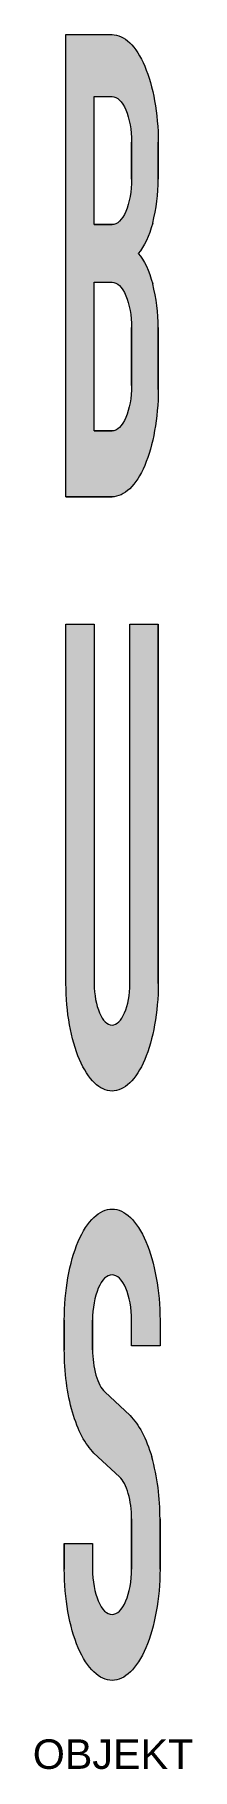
# Model space of a CAD drawing. Header units: metres. Extents: x -0.7 to 0.7, y -0.8 to 13.9.
import ezdxf
from ezdxf.enums import TextEntityAlignment as Align

# ---------------------------------------------------------------- set-up
doc = ezdxf.new("R2010")
doc.units = ezdxf.units.M
doc.layers.get('Defpoints').update_dxf_attribs({"color": 140, "lineweight": 5})
doc.styles.get("Standard").update_dxf_attribs({"font": 'arial.ttf'})

msp = doc.modelspace()

# ---------------------------------------------------------------- hatches: boundary and pattern name
at = {"lineweight": 0}
h = msp.add_hatch(color=0, dxfattribs=at)
h.dxf.hatch_style = 1
edge = h.paths.add_edge_path()
edge.add_spline(control_points=[(0.336, 11.835), (0.307, 11.947), (0.264, 12.036), (0.214, 12.093)], knot_values=[0, 0, 0, 0, 1, 1, 1, 1], degree=3, periodic=0)
edge.add_spline(control_points=[(0.214, 12.093), (0.264, 12.152), (0.307, 12.241), (0.336, 12.351)], knot_values=[0, 0, 0, 0, 1, 1, 1, 1], degree=3, periodic=0)
edge.add_arc((-1.1, 12.719), 1.482, 345.6059, 360.1441)
edge.add_line((0.383, 12.723), (0.383, 13.038))
edge.add_spline(control_points=[(0.383, 13.038), (0.383, 13.279), (0.34, 13.51), (0.269, 13.681)], knot_values=[0, 0, 0, 0, 1, 1, 1, 1], degree=3, periodic=0)
edge.add_spline(control_points=[(0.269, 13.681), (0.195, 13.852), (0.095, 13.948), (-0.008, 13.948)], knot_values=[0, 0, 0, 0, 1, 1, 1, 1], degree=3, periodic=0)
edge.add_line((-0.008, 13.948), (-0.398, 13.948))
edge.add_line((-0.398, 13.948), (-0.398, 10.031))
edge.add_line((-0.398, 10.031), (-0.008, 10.031))
edge.add_spline(control_points=[(-0.008, 10.031), (0.095, 10.031), (0.195, 10.126), (0.269, 10.297)], knot_values=[0, 0, 0, 0, 1, 1, 1, 1], degree=3, periodic=0)
edge.add_spline(control_points=[(0.269, 10.297), (0.34, 10.467), (0.383, 10.699), (0.383, 10.94)], knot_values=[0, 0, 0, 0, 1, 1, 1, 1], degree=3, periodic=0)
edge.add_line((0.383, 10.94), (0.383, 11.465))
edge.add_arc((-1.07, 11.47), 1.453, 359.7903, 374.5403)
edge = h.paths.add_edge_path(flags=16)
edge.add_line((-0.159, 11.85), (-0.008, 11.85))
edge.add_spline(control_points=[(-0.008, 11.85), (0.036, 11.85), (0.078, 11.81), (0.108, 11.735)], knot_values=[0, 0, 0, 0, 1, 1, 1, 1], degree=3, periodic=0)
edge.add_spline(control_points=[(0.108, 11.735), (0.14, 11.664), (0.157, 11.566), (0.157, 11.465)], knot_values=[0, 0, 0, 0, 1, 1, 1, 1], degree=3, periodic=0)
edge.add_line((0.157, 11.465), (0.157, 10.974))
edge.add_spline(control_points=[(0.157, 10.974), (0.157, 10.873), (0.14, 10.775), (0.108, 10.703)], knot_values=[0, 0, 0, 0, 1, 1, 1, 1], degree=3, periodic=0)
edge.add_spline(control_points=[(0.108, 10.703), (0.078, 10.632), (0.036, 10.589), (-0.008, 10.589)], knot_values=[0, 0, 0, 0, 1, 1, 1, 1], degree=3, periodic=0)
edge.add_line((-0.008, 10.589), (-0.159, 10.589))
edge.add_line((-0.159, 10.589), (-0.159, 11.85))
edge = h.paths.add_edge_path(flags=16)
edge.add_line((-0.159, 12.338), (-0.159, 13.423))
edge.add_line((-0.159, 13.423), (-0.008, 13.423))
edge.add_spline(control_points=[(-0.008, 13.423), (0.036, 13.423), (0.078, 13.383), (0.108, 13.311)], knot_values=[0, 0, 0, 0, 1, 1, 1, 1], degree=3, periodic=0)
edge.add_spline(control_points=[(0.108, 13.311), (0.14, 13.237), (0.157, 13.14), (0.157, 13.038)], knot_values=[0, 0, 0, 0, 1, 1, 1, 1], degree=3, periodic=0)
edge.add_line((0.157, 13.038), (0.157, 12.723))
edge.add_spline(control_points=[(0.157, 12.723), (0.157, 12.622), (0.14, 12.524), (0.108, 12.45)], knot_values=[0, 0, 0, 0, 1, 1, 1, 1], degree=3, periodic=0)
edge.add_spline(control_points=[(0.108, 12.45), (0.078, 12.378), (0.036, 12.338), (-0.008, 12.338)], knot_values=[0, 0, 0, 0, 1, 1, 1, 1], degree=3, periodic=0)
edge.add_line((-0.008, 12.338), (-0.159, 12.338))
h = msp.add_hatch(color=0, dxfattribs=at)
h.dxf.hatch_style = 1
edge = h.paths.add_edge_path()
edge.add_spline(control_points=[(-0.008, 4.995), (0.095, 4.995), (0.195, 5.091), (0.269, 5.262)], knot_values=[0, 0, 0, 0, 1, 1, 1, 1], degree=3, periodic=0)
edge.add_spline(control_points=[(0.269, 5.262), (0.34, 5.431), (0.383, 5.664), (0.383, 5.905)], knot_values=[0, 0, 0, 0, 1, 1, 1, 1], degree=3, periodic=0)
edge.add_line((0.383, 5.905), (0.383, 8.952))
edge.add_line((0.383, 8.952), (0.142, 8.952))
edge.add_line((0.142, 8.952), (0.142, 5.905))
edge.add_spline(control_points=[(0.142, 5.905), (0.142, 5.812), (0.127, 5.723), (0.097, 5.657)], knot_values=[0, 0, 0, 0, 1, 1, 1, 1], degree=3, periodic=0)
edge.add_spline(control_points=[(0.097, 5.657), (0.07, 5.592), (0.032, 5.554), (-0.008, 5.554)], knot_values=[0, 0, 0, 0, 1, 1, 1, 1], degree=3, periodic=0)
edge.add_spline(control_points=[(-0.008, 5.554), (-0.049, 5.554), (-0.087, 5.592), (-0.114, 5.657)], knot_values=[0, 0, 0, 0, 1, 1, 1, 1], degree=3, periodic=0)
edge.add_spline(control_points=[(-0.114, 5.657), (-0.142, 5.723), (-0.159, 5.812), (-0.159, 5.905)], knot_values=[0, 0, 0, 0, 1, 1, 1, 1], degree=3, periodic=0)
edge.add_line((-0.159, 5.905), (-0.159, 8.952))
edge.add_line((-0.159, 8.952), (-0.398, 8.952))
edge.add_line((-0.398, 8.952), (-0.398, 5.905))
edge.add_spline(control_points=[(-0.398, 5.905), (-0.398, 5.664), (-0.357, 5.431), (-0.283, 5.262)], knot_values=[0, 0, 0, 0, 1, 1, 1, 1], degree=3, periodic=0)
edge.add_spline(control_points=[(-0.283, 5.262), (-0.209, 5.091), (-0.112, 4.995), (-0.008, 4.995)], knot_values=[0, 0, 0, 0, 1, 1, 1, 1], degree=3, periodic=0)
h = msp.add_hatch(color=0, dxfattribs=at)
h.dxf.hatch_style = 1
edge = h.paths.add_edge_path()
edge.add_spline(control_points=[(0.279, 3.72), (0.203, 3.896), (0.099, 3.995), (-0.008, 3.995)], knot_values=[0, 0, 0, 0, 1, 1, 1, 1], degree=3, periodic=0)
edge.add_spline(control_points=[(-0.008, 3.995), (-0.114, 3.995), (-0.218, 3.896), (-0.294, 3.72)], knot_values=[0, 0, 0, 0, 1, 1, 1, 1], degree=3, periodic=0)
edge.add_spline(control_points=[(-0.294, 3.72), (-0.37, 3.542), (-0.412, 3.301), (-0.412, 3.052)], knot_values=[0, 0, 0, 0, 1, 1, 1, 1], degree=3, periodic=0)
edge.add_line((-0.412, 3.052), (-0.412, 2.802))
edge.add_spline(control_points=[(-0.412, 2.802), (-0.412, 2.614), (-0.389, 2.43), (-0.343, 2.273)], knot_values=[0, 0, 0, 0, 1, 1, 1, 1], degree=3, periodic=0)
edge.add_spline(control_points=[(-0.343, 2.273), (-0.298, 2.119), (-0.235, 1.999), (-0.161, 1.927)], knot_values=[0, 0, 0, 0, 1, 1, 1, 1], degree=3, periodic=0)
edge.add_line((-0.161, 1.927), (0.055, 1.726))
edge.add_spline(control_points=[(0.055, 1.726), (0.085, 1.696), (0.11, 1.647), (0.129, 1.584)], knot_values=[0, 0, 0, 0, 1, 1, 1, 1], degree=3, periodic=0)
edge.add_spline(control_points=[(0.129, 1.584), (0.148, 1.521), (0.157, 1.444), (0.157, 1.368)], knot_values=[0, 0, 0, 0, 1, 1, 1, 1], degree=3, periodic=0)
edge.add_line((0.157, 1.368), (0.157, 0.943))
edge.add_spline(control_points=[(0.157, 0.943), (0.157, 0.842), (0.14, 0.744), (0.108, 0.673)], knot_values=[0, 0, 0, 0, 1, 1, 1, 1], degree=3, periodic=0)
edge.add_spline(control_points=[(0.108, 0.673), (0.078, 0.599), (0.036, 0.558), (-0.008, 0.558)], knot_values=[0, 0, 0, 0, 1, 1, 1, 1], degree=3, periodic=0)
edge.add_spline(control_points=[(-0.008, 0.558), (-0.051, 0.558), (-0.093, 0.599), (-0.125, 0.673)], knot_values=[0, 0, 0, 0, 1, 1, 1, 1], degree=3, periodic=0)
edge.add_spline(control_points=[(-0.125, 0.673), (-0.154, 0.744), (-0.173, 0.842), (-0.173, 0.943)], knot_values=[0, 0, 0, 0, 1, 1, 1, 1], degree=3, periodic=0)
edge.add_line((-0.173, 0.943), (-0.173, 1.159))
edge.add_line((-0.173, 1.159), (-0.412, 1.159))
edge.add_line((-0.412, 1.159), (-0.412, 0.943))
edge.add_spline(control_points=[(-0.412, 0.943), (-0.412, 0.694), (-0.37, 0.453), (-0.294, 0.277)], knot_values=[0, 0, 0, 0, 1, 1, 1, 1], degree=3, periodic=0)
edge.add_spline(control_points=[(-0.294, 0.277), (-0.218, 0.099), (-0.114, 0), (-0.008, 0)], knot_values=[0, 0, 0, 0, 1, 1, 1, 1], degree=3, periodic=0)
edge.add_spline(control_points=[(-0.008, 0), (0.099, 0), (0.203, 0.099), (0.279, 0.277)], knot_values=[0, 0, 0, 0, 1, 1, 1, 1], degree=3, periodic=0)
edge.add_spline(control_points=[(0.279, 0.277), (0.353, 0.453), (0.398, 0.694), (0.398, 0.943)], knot_values=[0, 0, 0, 0, 1, 1, 1, 1], degree=3, periodic=0)
edge.add_line((0.398, 0.943), (0.398, 1.368))
edge.add_arc((-1.549, 1.378), 1.947, 359.7073, 375.3915)
edge.add_spline(control_points=[(0.328, 1.895), (0.283, 2.051), (0.218, 2.172), (0.144, 2.244)], knot_values=[0, 0, 0, 0, 1, 1, 1, 1], degree=3, periodic=0)
edge.add_line((0.144, 2.244), (-0.07, 2.445))
edge.add_spline(control_points=[(-0.07, 2.445), (-0.099, 2.474), (-0.127, 2.523), (-0.144, 2.587)], knot_values=[0, 0, 0, 0, 1, 1, 1, 1], degree=3, periodic=0)
edge.add_arc((0.597, 2.798), 0.771, 179.6952, 195.9354, ccw=False)
edge.add_line((-0.173, 2.802), (-0.173, 3.052))
edge.add_spline(control_points=[(-0.173, 3.052), (-0.173, 3.153), (-0.154, 3.253), (-0.125, 3.325)], knot_values=[0, 0, 0, 0, 1, 1, 1, 1], degree=3, periodic=0)
edge.add_spline(control_points=[(-0.125, 3.325), (-0.093, 3.397), (-0.051, 3.437), (-0.008, 3.437)], knot_values=[0, 0, 0, 0, 1, 1, 1, 1], degree=3, periodic=0)
edge.add_spline(control_points=[(-0.008, 3.437), (0.036, 3.437), (0.078, 3.397), (0.108, 3.325)], knot_values=[0, 0, 0, 0, 1, 1, 1, 1], degree=3, periodic=0)
edge.add_spline(control_points=[(0.108, 3.325), (0.14, 3.253), (0.157, 3.153), (0.157, 3.052)], knot_values=[0, 0, 0, 0, 1, 1, 1, 1], degree=3, periodic=0)
edge.add_line((0.157, 3.052), (0.157, 2.836))
edge.add_line((0.157, 2.836), (0.398, 2.836))
edge.add_line((0.398, 2.836), (0.398, 3.052))
edge.add_spline(control_points=[(0.398, 3.052), (0.398, 3.301), (0.353, 3.542), (0.279, 3.72)], knot_values=[0, 0, 0, 0, 1, 1, 1, 1], degree=3, periodic=0)

# ---------------------------------------------------------------- linework, layer by layer
at = {"color": 0, "lineweight": 0}
for points in [[(-0.398, 10.031), (-0.398, 13.948), (-0.008, 13.948)], [(-0.159, 12.338), (-0.159, 13.423), (-0.008, 13.423)], [(-0.159, 10.589), (-0.159, 11.85), (-0.008, 11.85)], [(-0.398, 5.905), (-0.398, 8.952), (-0.159, 8.952), (-0.159, 5.905)], [(0.142, 5.905), (0.142, 8.952), (0.383, 8.952)], [(0.398, 3.052), (0.398, 2.836), (0.157, 2.836), (0.157, 3.052)], [(-0.412, 1.159), (-0.173, 1.159), (-0.173, 0.943)]]:
    msp.add_lwpolyline(points, dxfattribs=at)
for points in [[(0.157, 13.038), (0.157, 12.723), (0.157, 13.038)], [(0.383, 13.038), (0.383, 12.723), (0.383, 13.038)], [(-0.008, 12.338), (-0.159, 12.338), (-0.008, 12.338)], [(0.157, 11.465), (0.157, 10.974), (0.157, 11.465)], [(0.383, 11.465), (0.383, 10.94), (0.383, 11.465)], [(-0.008, 10.589), (-0.159, 10.589), (-0.008, 10.589)], [(-0.008, 10.031), (-0.398, 10.031), (-0.008, 10.031)], [(0.383, 8.952), (0.383, 5.905), (0.383, 8.952)], [(-0.412, 2.802), (-0.412, 3.052), (-0.412, 2.802)], [(-0.173, 3.052), (-0.173, 2.802), (-0.173, 3.052)], [(-0.07, 2.445), (0.144, 2.244), (-0.07, 2.445)], [(0.055, 1.726), (-0.161, 1.927), (0.055, 1.726)], [(0.157, 0.943), (0.157, 1.368), (0.157, 0.943)], [(0.398, 1.368), (0.398, 0.943), (0.398, 1.368)], [(-0.412, 0.943), (-0.412, 1.159), (-0.412, 0.943)]]:
    msp.add_lwpolyline(points, close=True, dxfattribs=at)
for points in [[(0.336, 12.351, 0.06352), (0.383, 12.723)], [(0.383, 11.465, 0.064448), (0.336, 11.835)], [(-0.173, 2.802, 0.07098), (-0.144, 2.587)], [(0.398, 1.368, 0.068542), (0.328, 1.895)]]:
    msp.add_lwpolyline(points, format="xyb", dxfattribs=at)
for points in [[(-0.008, 13.948), (0.095, 13.948), (0.195, 13.852), (0.269, 13.681)], [(0.269, 13.681), (0.34, 13.51), (0.383, 13.279), (0.383, 13.038)], [(-0.008, 13.423), (0.036, 13.423), (0.078, 13.383), (0.108, 13.311)], [(0.108, 13.311), (0.14, 13.237), (0.157, 13.14), (0.157, 13.038)], [(0.157, 12.723), (0.157, 12.622), (0.14, 12.524), (0.108, 12.45)], [(0.108, 12.45), (0.078, 12.378), (0.036, 12.338), (-0.008, 12.338)], [(0.336, 12.351), (0.307, 12.241), (0.264, 12.152), (0.214, 12.093)], [(0.214, 12.093), (0.264, 12.036), (0.307, 11.947), (0.336, 11.835)], [(-0.008, 11.85), (0.036, 11.85), (0.078, 11.81), (0.108, 11.735)], [(0.108, 11.735), (0.14, 11.664), (0.157, 11.566), (0.157, 11.465)], [(0.157, 10.974), (0.157, 10.873), (0.14, 10.775), (0.108, 10.703)], [(0.383, 10.94), (0.383, 10.699), (0.34, 10.467), (0.269, 10.297)], [(0.108, 10.703), (0.078, 10.632), (0.036, 10.589), (-0.008, 10.589)], [(0.269, 10.297), (0.195, 10.126), (0.095, 10.031), (-0.008, 10.031)], [(-0.283, 5.262), (-0.357, 5.431), (-0.398, 5.664), (-0.398, 5.905)], [(-0.159, 5.905), (-0.159, 5.812), (-0.142, 5.723), (-0.114, 5.657)], [(0.097, 5.657), (0.127, 5.723), (0.142, 5.812), (0.142, 5.905)], [(0.383, 5.905), (0.383, 5.664), (0.34, 5.431), (0.269, 5.262)], [(-0.114, 5.657), (-0.087, 5.592), (-0.049, 5.554), (-0.008, 5.554)], [(-0.008, 5.554), (0.032, 5.554), (0.07, 5.592), (0.097, 5.657)], [(-0.008, 4.995), (-0.112, 4.995), (-0.209, 5.091), (-0.283, 5.262)], [(0.269, 5.262), (0.195, 5.091), (0.095, 4.995), (-0.008, 4.995)], [(-0.294, 3.72), (-0.218, 3.896), (-0.114, 3.995), (-0.008, 3.995)], [(-0.008, 3.995), (0.099, 3.995), (0.203, 3.896), (0.279, 3.72)], [(-0.412, 3.052), (-0.412, 3.301), (-0.37, 3.542), (-0.294, 3.72)], [(0.279, 3.72), (0.353, 3.542), (0.398, 3.301), (0.398, 3.052)], [(-0.008, 3.437), (-0.051, 3.437), (-0.093, 3.397), (-0.125, 3.325)], [(0.108, 3.325), (0.078, 3.397), (0.036, 3.437), (-0.008, 3.437)], [(-0.125, 3.325), (-0.154, 3.253), (-0.173, 3.153), (-0.173, 3.052)], [(0.157, 3.052), (0.157, 3.153), (0.14, 3.253), (0.108, 3.325)], [(-0.343, 2.273), (-0.389, 2.43), (-0.412, 2.614), (-0.412, 2.802)], [(-0.144, 2.587), (-0.127, 2.523), (-0.099, 2.474), (-0.07, 2.445)], [(-0.161, 1.927), (-0.235, 1.999), (-0.298, 2.119), (-0.343, 2.273)], [(0.144, 2.244), (0.218, 2.172), (0.283, 2.051), (0.328, 1.895)], [(0.129, 1.584), (0.11, 1.647), (0.085, 1.696), (0.055, 1.726)], [(0.157, 1.368), (0.157, 1.444), (0.148, 1.521), (0.129, 1.584)], [(-0.294, 0.277), (-0.37, 0.453), (-0.412, 0.694), (-0.412, 0.943)], [(-0.173, 0.943), (-0.173, 0.842), (-0.154, 0.744), (-0.125, 0.673)], [(0.108, 0.673), (0.14, 0.744), (0.157, 0.842), (0.157, 0.943)], [(0.398, 0.943), (0.398, 0.694), (0.353, 0.453), (0.279, 0.277)], [(-0.125, 0.673), (-0.093, 0.599), (-0.051, 0.558), (-0.008, 0.558)], [(-0.008, 0.558), (0.036, 0.558), (0.078, 0.599), (0.108, 0.673)], [(-0.008, 0), (-0.114, 0), (-0.218, 0.099), (-0.294, 0.277)], [(0.279, 0.277), (0.203, 0.099), (0.099, 0), (-0.008, 0)]]:
    msp.add_open_spline(points, degree=3, dxfattribs=at)

# ---------------------------------------------------------------- texts
at = {"layer": 'Defpoints'}
msp.add_attdef('OBJEKT', text='650-55', height=0.25, dxfattribs=at).set_placement((0, -0.5), align=Align.TOP_CENTER)

doc.saveas('drawing.dxf')
